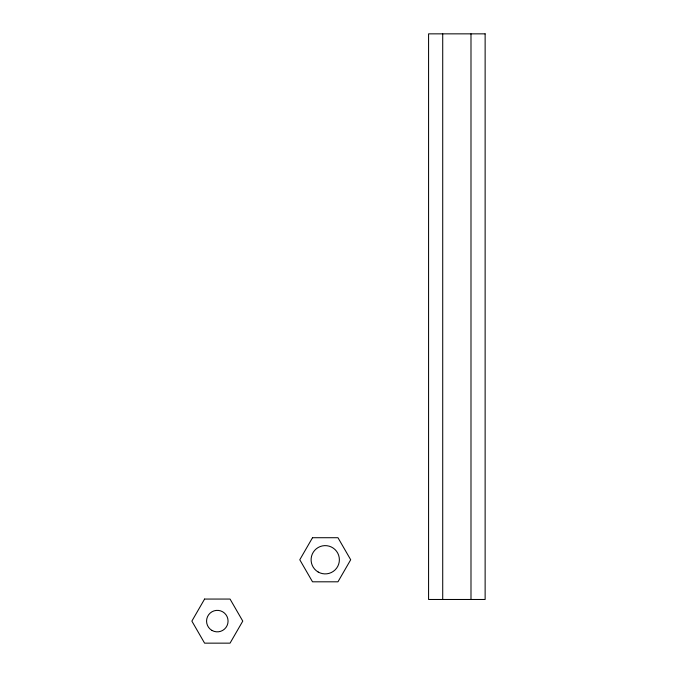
<?xml version="1.0" encoding="UTF-8"?>
<svg xmlns="http://www.w3.org/2000/svg" width="677" height="677" viewBox="0 0 677 677"><rect width="100%" height="100%" fill="white"/><g stroke="black" fill="none" stroke-linecap="round" stroke-linejoin="round"><path stroke-width="1.02" d="M470.989 33.85L470.989 599.475M442.716 33.85L442.716 599.475M204.589 599.06L191.87 621.105L204.589 643.15L230.045 643.15L242.772 621.105L230.045 599.06L204.589 599.06M312.512 537.716L299.784 559.761L312.512 581.805L337.967 581.805L350.694 559.761L337.967 537.716L312.512 537.716M485.13 33.85L428.575 33.85L428.575 599.475L485.13 599.475L485.13 33.85M318.165 572.006A14.141 14.141 0 0 0 339.38 559.761A14.141 14.141 0 0 0 318.165 547.515A14.141 14.141 0 0 0 318.165 572.006M211.943 630.414A10.747 10.747 0 0 0 228.064 621.105A10.747 10.747 0 0 0 211.943 611.796A10.747 10.747 0 0 0 211.943 630.414"/></g></svg>
